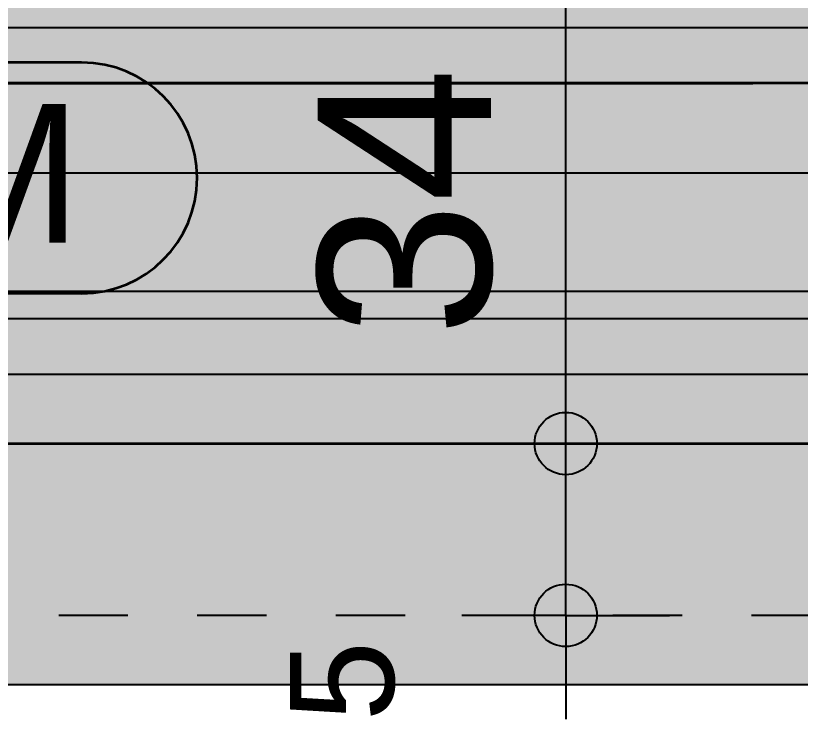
# Model space of a CAD drawing. Header units: centimetres. Extents: x 0.3 to 84.3, y 0.3 to 59.7.
# Drawn here: x 52.726 to 53.859, y 10.646 to 11.661 of the extents above; entities that cross this region are included whole.
import ezdxf

# ---------------------------------------------------------------- set-up
doc = ezdxf.new("R2010")
doc.units = ezdxf.units.CM
for name, pattern in [('AUSGEZOGEN', [0]), ('KURZGESTRICHELT', [0.25, 0.15, -0.1]), ('LINIE_17', [0.05, 0, -0.05]), ('PHANTOM', [63.5, 31.75, -6.35, 6.35, -6.35, 6.35, -6.35]), ('PUNKT', [6.35, 0, -6.35]), ('VERDECKT', [9.525, 6.35, -3.175])]:
    doc.linetypes.add(name, pattern=pattern)
for name, color, linetype, lineweight in [('Beton verdeckt vorne', 7, 'KURZGESTRICHELT', 25), ('Bodenplatte', 7, 'AUSGEZOGEN', 35), ('Decke', 7, 'AUSGEZOGEN', 35), ('Fenster', 7, 'AUSGEZOGEN', 35), ('Holz Fassadenverkleidung', 7, 'AUSGEZOGEN', 35), ('Holzgelaender', 7, 'AUSGEZOGEN', 50), ('Konstruktion oben', 7, 'VERDECKT', 25), ('Rolladen', 7, 'AUSGEZOGEN', 25), ('Spengler', 7, 'AUSGEZOGEN', 35), ('Werkplan- Ausfuehrungsmasse', 7, 'AUSGEZOGEN', 25)]:
    doc.layers.add(name, color=color, linetype=linetype, lineweight=lineweight)
doc.layers.add('Elektro Text', color=7, linetype='AUSGEZOGEN', lineweight=35, true_color=0x656565)
doc.styles.add('ARIAL', font='ARIAL.TTF')

msp = doc.modelspace()

# ---------------------------------------------------------------- hatches: boundary and pattern name
at = {"layer": 'Bodenplatte', "linetype": 'AUSGEZOGEN', "lineweight": 25, "true_color": 0xe0ffe0}
msp.add_hatch(color=254, dxfattribs=at).paths.add_polyline_path([(31.66, 16.114), (31.66, 15.954), (47.44, 15.954), (47.44, 11.564), (62.72, 11.564), (62.72, 11.724), (47.6, 11.724), (47.6, 16.114)])
at = {"layer": 'Holzgelaender', "linetype": 'AUSGEZOGEN', "lineweight": 25, "true_color": 0xe3e3e3}
msp.add_hatch(color=254, dxfattribs=at).paths.add_polyline_path([(49.68, 11.224), (49.68, 11.144), (55.73, 11.144), (55.73, 11.224)])
at = {"layer": 'Spengler', "linetype": 'AUSGEZOGEN', "lineweight": 25, "true_color": 0xfafafa}
msp.add_hatch(color=7, dxfattribs=at).paths.add_polyline_path([(49.64, 10.696), (55.77, 10.696), (55.77, 11.644), (49.64, 11.644)])

# ---------------------------------------------------------------- linework, layer by layer
at = {"layer": 'Beton verdeckt vorne', "color": 7, "linetype": 'VERDECKT', "lineweight": 25}
msp.add_line((49.54, 11.044), (55.87, 11.044), dxfattribs=at)
at = {"layer": 'Bodenplatte', "color": 92, "linetype": 'VERDECKT', "lineweight": 35, "true_color": 0x00c600}
for p, q in [((47.44, 11.564), (62.72, 11.564)), ((31.34, 11.044), (62.72, 11.044))]:
    msp.add_line(p, q, dxfattribs=at)
at = {"layer": 'Decke', "color": 96, "linetype": 'PHANTOM', "lineweight": 35, "true_color": 0x006e00}
for p, q in [((62.72, 11.564), (47.44, 11.564)), ((31.34, 11.044), (62.72, 11.044))]:
    msp.add_line(p, q, dxfattribs=at)
at = {"layer": 'Elektro Text', "color": 40, "linetype": 'AUSGEZOGEN', "lineweight": 35}
for p, q in [((52.8211, 11.594), (52.5883, 11.594)), ((52.8211, 11.2607), (52.5883, 11.2607))]:
    msp.add_line(p, q, dxfattribs=at)
msp.add_arc((52.8211, 11.4273), 0.1667, 270, 90, dxfattribs=at)
at = {"layer": 'Fenster', "color": 7, "linetype": 'AUSGEZOGEN', "lineweight": 25}
msp.add_line((55.77, 11.644), (49.64, 11.644), dxfattribs=at)
at = {"layer": 'Holz Fassadenverkleidung', "color": 7, "linetype": 'LINIE_17', "lineweight": 25}
msp.add_line((63.288, 10.796), (31.092, 10.796), dxfattribs=at)
at = {"layer": 'Holzgelaender', "color": 7, "linetype": 'AUSGEZOGEN', "lineweight": 25}
for p, q in [((55.73, 11.224), (49.68, 11.224)), ((49.68, 11.144), (55.73, 11.144))]:
    msp.add_line(p, q, dxfattribs=at)
at = {"layer": 'Konstruktion oben', "color": 7, "linetype": 'PUNKT', "lineweight": 35}
msp.add_line((31.092, 10.796), (63.288, 10.796), dxfattribs=at)
at = {"layer": 'Rolladen', "color": 7, "linetype": 'PHANTOM', "lineweight": 25}
for p, q in [((55.77, 11.434), (49.64, 11.434)), ((49.64, 11.264), (55.77, 11.264))]:
    msp.add_line(p, q, dxfattribs=at)
at = {"layer": 'Spengler', "color": 7, "linetype": 'AUSGEZOGEN', "lineweight": 25}
msp.add_line((44.78, 10.696), (63.388, 10.696), dxfattribs=at)
at = {"layer": 'Werkplan- Ausfuehrungsmasse', "color": 7, "linetype": 'AUSGEZOGEN', "lineweight": 25}
for p, q in [((53.52, 11.044), (53.52, 11.724)), ((53.52, 11.044), (53.37, 11.044)), ((53.52, 11.044), (53.67, 11.044)), ((53.52, 11.044), (53.52, 11.044)), ((53.52, 10.796), (53.52, 11.044)), ((53.52, 10.796), (53.37, 10.796)), ((53.52, 10.796), (53.67, 10.796)), ((53.52, 10.796), (53.52, 10.796)), ((53.52, 10.796), (53.52, 10.646))]:
    msp.add_line(p, q, dxfattribs=at)
for centre in [(53.52, 11.044), (53.52, 10.796)]:
    msp.add_circle(centre, 0.045, dxfattribs=at)

# ---------------------------------------------------------------- texts
at = {"layer": 'Elektro Text', "color": 40, "linetype": 'AUSGEZOGEN', "lineweight": 35, "insert": (52.5883, 11.334), "char_height": 0.2, "width": 0.1, "attachment_point": 7, "style": 'ARIAL'}
msp.add_mtext('M', dxfattribs=at)
at = {"layer": 'Werkplan- Ausfuehrungsmasse', "color": 7, "linetype": 'AUSGEZOGEN', "lineweight": 50, "attachment_point": 7, "rotation": 90, "style": 'ARIAL'}
for s, insert, char_height, width in [('34', (53.4156, 11.1982), 0.25, 0.125), ('5', (53.2742, 10.6428), 0.15, 0.075)]:
    msp.add_mtext(s, dxfattribs=dict(at, insert=insert, char_height=char_height, width=width))

doc.saveas('drawing.dxf')
